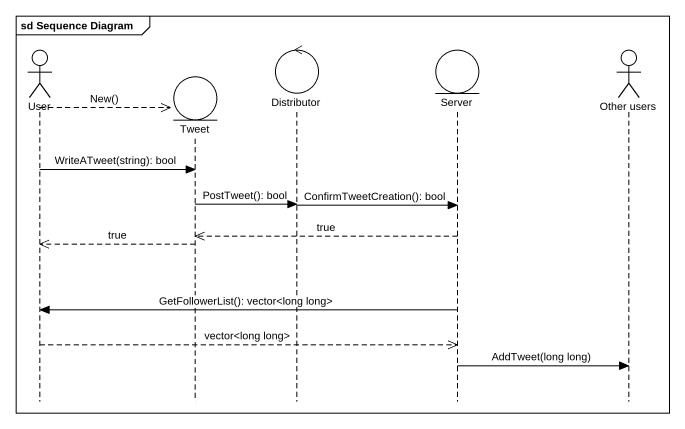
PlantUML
@startuml
mainframe sd Sequence Diagram
hide footbox
actor User
entity Tweet
control Distributor
entity Server
actor "Other users" as Other_users

User -->> Tweet ** : New()
User -> Tweet : WriteATweet(string): bool
Tweet -> Distributor : PostTweet(): bool
Distributor -> Server : ConfirmTweetCreation(): bool
Server -->> Tweet : true
Tweet -->> User : true
Server -> User : GetFollowerList(): vector<long long>
User -->> Server : vector<long long>
Server -> Other_users : AddTweet(long long)
@enduml
